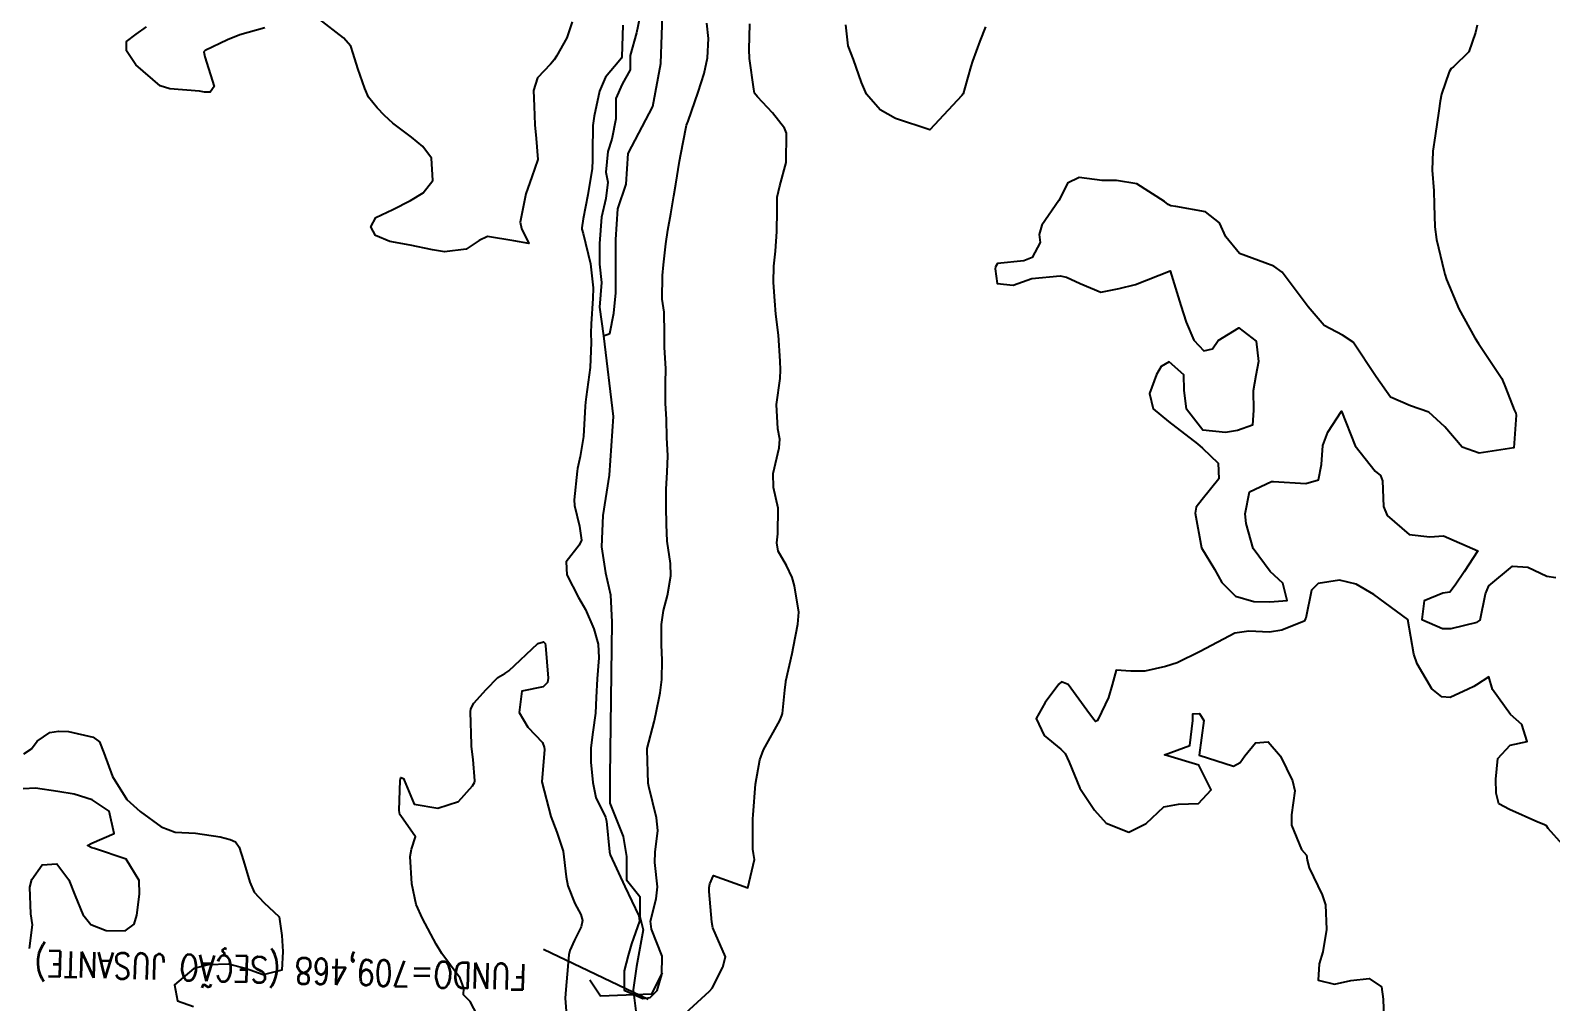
# Model space of a CAD drawing. Header units: metres. Extents: x 307586 to 320046, y 7427249 to 7434250.
# Drawn here: x 309579.9 to 309667.9, y 7432534.3 to 7432590.5 of the extents above; entities that cross this region are included whole.
import ezdxf

# ---------------------------------------------------------------- set-up
doc = ezdxf.new("R2010")
doc.units = ezdxf.units.M
doc.header["$MEASUREMENT"] = 0
doc.linetypes.add('CONTINUO', pattern=[0])
for name, color, linetype in [('Curvas de Nivel 1m', 11, 'Continuous'), ('Curvas de Nivel 5m', 15, 'Continuous'), ('Hidrografia', 140, 'Continuous'), ('Pontes_Viadutos_Tubos', 190, 'Continuous'), ('TEXTO', 45, 'Continuous')]:
    doc.layers.add(name, color=color, linetype=linetype)
doc.styles.add('ROMANS', font='romans', dxfattribs={"height": 0.2})

msp = doc.modelspace()

# ---------------------------------------------------------------- linework, layer by layer
at = {"layer": 'Curvas de Nivel 1m', "flags": 128}
for points, elevation in [([(309611.265, 7432591.018), (309610.968, 7432590.086), (309610.355, 7432589.027), (309610.226, 7432588.821), (309610.016, 7432588.553), (309609.27, 7432587.775), (309609.04, 7432587.044), (309609.071, 7432586.131), (309609.102, 7432585.043), (309609.187, 7432584.264), (309609.284, 7432583.04), (309608.942, 7432582.041), (309608.591, 7432581.05), (309608.269, 7432579.417), (309608.345, 7432579.053), (309608.762, 7432578.175), (309607.892, 7432578.339), (309606.375, 7432578.596), (309605.892, 7432578.355), (309605.126, 7432577.846), (309603.882, 7432577.7), (309603.183, 7432577.811), (309601.887, 7432578.08), (309600.727, 7432578.305), (309599.895, 7432578.644), (309599.61, 7432579.154), (309599.908, 7432579.686), (309600.897, 7432580.156), (309601.918, 7432580.674), (309602.638, 7432581.119), (309603.21, 7432581.835), (309603.135, 7432583.112), (309602.63, 7432583.79), (309601.965, 7432584.327), (309600.893, 7432585.141), (309600.418, 7432585.587), (309599.982, 7432586.04), (309599.478, 7432586.647), (309599.275, 7432587.161), (309598.867, 7432588.31), (309598.601, 7432589.171), (309598.457, 7432589.603), (309598.032, 7432590.084), (309596.591, 7432591.195)], 711), ([(309593.479, 7432590.67), (309592.033, 7432590.263), (309591.319, 7432589.968), (309590.024, 7432589.358), (309589.956, 7432589.271), (309590.019, 7432588.987), (309590.561, 7432587.264), (309590.314, 7432586.943), (309589.99, 7432586.947), (309589.707, 7432586.991), (309587.991, 7432587.137), (309587.436, 7432587.306), (309586.011, 7432588.518), (309585.484, 7432589.325), (309585.489, 7432589.865), (309586.033, 7432590.298), (309586.636, 7432590.715)], 711), ([(309617.356, 7432533.224), (309619.213, 7432534.912), (309619.375, 7432535.091), (309619.992, 7432536.299), (309620.139, 7432536.903), (309619.418, 7432538.583), (309619.349, 7432538.911), (309619.206, 7432540.679), (309619.205, 7432540.914), (309619.229, 7432541.13), (309619.454, 7432541.616), (309621.443, 7432540.89), (309621.825, 7432542.528), (309621.754, 7432542.886), (309621.718, 7432543.129), (309621.73, 7432544.886), (309621.737, 7432545.128), (309621.875, 7432546.885), (309622.121, 7432548.294), (309622.34, 7432548.878), (309623.278, 7432550.582), (309623.411, 7432550.862), (309623.441, 7432550.985), (309623.585, 7432552.339), (309623.628, 7432552.824), (309623.63, 7432552.86), (309624.008, 7432554.457), (309624.083, 7432554.855), (309624.329, 7432556.149), (309624.385, 7432556.852), (309624.135, 7432558.376), (309623.999, 7432558.857), (309623.67, 7432559.556), (309623.192, 7432560.382), (309623.122, 7432560.868), (309623.179, 7432561.38), (309623.181, 7432562.868), (309622.919, 7432564.066), (309622.897, 7432564.873), (309623.242, 7432566.361), (309623.284, 7432566.867), (309623.176, 7432567.454), (309623.091, 7432568.87), (309623.3, 7432570.37), (309623.332, 7432570.867), (309623.306, 7432571.372), (309623.212, 7432572.869), (309623.057, 7432574.084), (309622.989, 7432574.873), (309622.916, 7432575.927), (309622.948, 7432576.874), (309623.028, 7432577.73), (309623.116, 7432578.872), (309623.14, 7432580.097), (309623.136, 7432580.872), (309623.283, 7432581.519), (309623.66, 7432582.864), (309623.673, 7432584.568), (309623.554, 7432584.866), (309622.856, 7432585.751), (309621.991, 7432586.662), (309621.828, 7432586.892), (309621.783, 7432587.106), (309621.538, 7432588.895), (309621.516, 7432589.407), (309621.541, 7432590.895)], 711), ([(309635.188, 7432590.729), (309634.867, 7432589.9), (309634.429, 7432588.736), (309634.335, 7432588.42), (309634, 7432587.192), (309633.887, 7432586.849), (309633.819, 7432586.743), (309631.973, 7432584.77), (309629.979, 7432585.421), (309629.098, 7432585.917), (309628.311, 7432586.815), (309628.003, 7432587.503), (309627.541, 7432588.825), (309627.237, 7432589.622), (309627.1, 7432590.829)], 712), ([(309663.63, 7432590.814), (309663.543, 7432590.395), (309663.157, 7432589.273), (309662.273, 7432588.408), (309662.125, 7432588.306), (309662.019, 7432588.116), (309661.581, 7432586.833), (309661.494, 7432586.415), (309661.426, 7432585.854), (309661.215, 7432584.418), (309661.078, 7432583.533), (309661.042, 7432582.419), (309661.128, 7432581.225), (309661.149, 7432580.418), (309661.187, 7432579.141), (309661.291, 7432578.416), (309661.73, 7432576.557), (309661.77, 7432576.411), (309661.87, 7432576.095), (309662.583, 7432574.403), (309663.509, 7432572.72), (309663.715, 7432572.391), (309663.83, 7432572.225), (309665.061, 7432570.371), (309665.279, 7432569.849), (309665.785, 7432568.565), (309665.868, 7432568.359), (309665.887, 7432568.253), (309665.753, 7432566.36), (309663.75, 7432566.054), (309662.77, 7432566.4), (309661.77, 7432567.579), (309660.845, 7432568.419), (309659.787, 7432568.79), (309658.631, 7432569.287), (309657.803, 7432570.46), (309656.465, 7432572.474), (309655.837, 7432572.876), (309654.789, 7432573.443), (309653.853, 7432574.51), (309652.362, 7432576.525), (309651.878, 7432576.871), (309651.355, 7432577.062), (309649.889, 7432577.599), (309649.088, 7432578.562), (309648.732, 7432579.388), (309647.917, 7432580.023), (309646.202, 7432580.316), (309645.921, 7432580.363), (309645.761, 7432580.442), (309645.549, 7432580.606), (309643.938, 7432581.627), (309642.762, 7432581.82), (309641.941, 7432581.829), (309640.61, 7432581.997), (309639.938, 7432581.669), (309639.603, 7432581), (309639.432, 7432580.677), (309638.456, 7432579.24), (309638.293, 7432578.694), (309638.353, 7432578.236), (309637.883, 7432577.373), (309637.414, 7432577.171), (309635.877, 7432577.02), (309635.76, 7432576.836), (309635.749, 7432576.721), (309635.864, 7432575.863), (309636.797, 7432575.777), (309637.867, 7432576.157), (309639.506, 7432576.312), (309639.869, 7432576.236), (309640.663, 7432575.864), (309641.86, 7432575.362), (309642.929, 7432575.573), (309643.865, 7432575.817), (309645.873, 7432576.6), (309646.494, 7432574.594), (309646.802, 7432573.631), (309647.234, 7432572.586), (309647.824, 7432571.97), (309648.316, 7432572.082), (309648.65, 7432572.568), (309649.84, 7432573.302), (309650.846, 7432572.54), (309650.991, 7432571.363), (309650.838, 7432570.54), (309650.677, 7432569.659), (309650.703, 7432568.541), (309650.632, 7432567.679), (309649.765, 7432567.355), (309649.079, 7432567.244), (309647.765, 7432567.383), (309646.814, 7432568.59), (309646.687, 7432569.698), (309646.672, 7432570.591), (309645.814, 7432571.327), (309645.358, 7432571.058), (309645.079, 7432570.611), (309644.669, 7432569.495), (309644.889, 7432568.613), (309645.772, 7432567.873), (309647.458, 7432566.583), (309647.75, 7432566.332), (309648.647, 7432565.471), (309648.698, 7432564.566), (309647.721, 7432563.366), (309647.384, 7432562.915), (309647.325, 7432562.584), (309647.683, 7432560.58), (309648.433, 7432559.331), (309648.856, 7432558.562), (309649.651, 7432557.78), (309650.714, 7432557.472), (309651.647, 7432557.451), (309652.648, 7432557.519), (309652.403, 7432558.523), (309651.67, 7432559.192), (309650.668, 7432560.54), (309650.271, 7432561.978), (309650.207, 7432562.545), (309650.466, 7432563.802), (309651.732, 7432564.405), (309651.861, 7432564.4), (309653.731, 7432564.293), (309654.458, 7432564.499), (309654.636, 7432565.391), (309654.699, 7432566.496), (309654.991, 7432567.266), (309655.783, 7432568.48), (309656.588, 7432566.472), (309657.738, 7432565.011), (309658.038, 7432564.757), (309658.158, 7432564.454), (309658.222, 7432562.956), (309658.426, 7432562.449), (309659.697, 7432561.339), (309660.903, 7432561.21), (309661.696, 7432561.274), (309663.683, 7432560.39), (309662.892, 7432559.176), (309662.363, 7432558.403), (309662.061, 7432558.002), (309661.656, 7432557.948), (309660.563, 7432557.507), (309660.433, 7432556.422), (309661.628, 7432555.903), (309662.138, 7432555.895), (309663.632, 7432556.261), (309663.816, 7432556.387), (309664.122, 7432557.917), (309664.318, 7432558.38), (309665.674, 7432559.5), (309666.569, 7432559.456), (309667.669, 7432558.922), (309668.197, 7432558.861)], 711), ([(309668.571, 7432543.411), (309667.741, 7432544.336), (309667.643, 7432544.487), (309667.495, 7432544.565), (309667.141, 7432544.699), (309665.504, 7432545.422), (309664.897, 7432545.759), (309664.746, 7432546.372), (309664.72, 7432547.177), (309664.826, 7432548.371), (309665.551, 7432549.156), (309666.534, 7432549.369), (309666.231, 7432550.353), (309665.572, 7432550.935), (309664.53, 7432552.376), (309664.317, 7432553.096), (309663.595, 7432552.639), (309663.438, 7432552.548), (309663.118, 7432552.395), (309662.085, 7432551.905), (309661.586, 7432551.945), (309661.01, 7432552.416), (309660.176, 7432553.856), (309659.978, 7432554.426), (309659.633, 7432556.43), (309657.654, 7432557.875), (309656.629, 7432558.47), (309655.665, 7432558.704), (309654.435, 7432558.498), (309654.046, 7432558.115), (309653.719, 7432556.509), (309653.631, 7432556.329), (309652.344, 7432555.804), (309651.624, 7432555.685), (309650.428, 7432555.739), (309649.624, 7432555.624), (309647.613, 7432554.58), (309646.286, 7432553.914), (309645.604, 7432553.706), (309644.414, 7432553.431), (309643.601, 7432553.434), (309642.753, 7432553.487), (309642.526, 7432552.641), (309642.308, 7432551.916), (309641.704, 7432550.649), (309641.648, 7432550.563), (309641.562, 7432550.524), (309641.428, 7432550.651), (309641.044, 7432551.182), (309639.966, 7432552.666), (309639.594, 7432552.824), (309639.426, 7432552.673), (309638.646, 7432551.615), (309638.113, 7432550.692), (309638.582, 7432549.713), (309639.545, 7432548.916), (309639.8, 7432548.667), (309640.034, 7432548.166), (309640.654, 7432546.659), (309641.5, 7432545.384), (309642.171, 7432544.643), (309643.488, 7432544.115), (309644.482, 7432544.615), (309645.503, 7432545.586), (309646.352, 7432545.744), (309647.505, 7432545.767), (309648.252, 7432546.569), (309647.534, 7432548.002), (309645.543, 7432548.6), (309647.005, 7432549.129), (309647.183, 7432550.584), (309647.184, 7432550.969), (309647.569, 7432550.984), (309647.831, 7432550.576), (309647.543, 7432548.58), (309649.534, 7432547.941), (309649.929, 7432548.154), (309650.196, 7432548.543), (309650.81, 7432549.278), (309651.551, 7432549.345), (309652.254, 7432548.523), (309652.951, 7432547.086), (309653.082, 7432546.514), (309652.904, 7432545.111), (309652.886, 7432544.516), (309653.479, 7432543.116), (309653.759, 7432542.789), (309653.806, 7432542.505), (309653.913, 7432542.057), (309654.668, 7432540.492), (309654.858, 7432539.91), (309654.911, 7432538.488), (309654.707, 7432537.187), (309654.496, 7432536.493), (309654.444, 7432535.554), (309655.381, 7432535.326), (309656.322, 7432535.532), (309657.385, 7432535.642), (309658.096, 7432535.165), (309658.205, 7432534.448), (309658.243, 7432533.328)], 711), ([(309605.793, 7432533.511), (309605.365, 7432534.32), (309604.986, 7432534.7), (309604.996, 7432535.084), (309604.795, 7432535.669), (309603.733, 7432537.097), (309603.401, 7432537.637), (309602.608, 7432539.112), (309602.25, 7432539.936), (309601.986, 7432541.122), (309601.886, 7432542.705), (309601.971, 7432543.123), (309602.202, 7432543.841), (309601.49, 7432544.874), (309601.304, 7432545.132), (309601.257, 7432545.371), (309601.32, 7432547.132), (309601.358, 7432547.289), (309601.514, 7432547.221), (309601.546, 7432547.13), (309602.122, 7432545.743), (309603.497, 7432545.501), (309604.694, 7432545.895), (309605.51, 7432546.796), (309605.61, 7432546.981), (309605.634, 7432547.079), (309605.532, 7432548.324), (309605.447, 7432549.081), (309605.436, 7432549.189), (309605.393, 7432551.082), (309605.396, 7432551.252), (309605.57, 7432551.58), (309606.291, 7432552.365), (309606.966, 7432553.066), (309607.367, 7432553.291), (309607.597, 7432553.448), (309609.279, 7432555.035), (309609.614, 7432555.128), (309609.702, 7432555.029), (309609.73, 7432554.911), (309609.871, 7432553.027), (309609.843, 7432552.774), (309609.585, 7432552.535), (309608.351, 7432552.279), (309608.201, 7432551.05), (309608.7, 7432550.188), (309609.546, 7432549.302), (309609.651, 7432549.029), (309609.665, 7432548.904), (309609.513, 7432547.03), (309610.036, 7432545.025), (309610.384, 7432544.121), (309610.757, 7432543.017), (309610.929, 7432541.537), (309611.025, 7432541.014), (309611.433, 7432539.987), (309611.77, 7432539.349), (309611.871, 7432539.003), (309611.788, 7432538.633), (309611.406, 7432537.873), (309611.137, 7432537.273), (309611.079, 7432537.013), (309610.939, 7432535.453), (309610.903, 7432535.015), (309610.867, 7432534.514), (309610.976, 7432533.014)], 711), ([(309579.532, 7432548.64), (309579.977, 7432548.945), (309580.313, 7432549.382), (309581.045, 7432549.878), (309581.549, 7432549.965), (309582.133, 7432549.946), (309583.546, 7432549.606), (309583.927, 7432549.336), (309584.166, 7432548.702), (309584.665, 7432547.328), (309585.5, 7432546.003), (309586.274, 7432545.312), (309587.484, 7432544.415), (309588.303, 7432544.11), (309589.481, 7432544.058), (309590.892, 7432543.843), (309591.477, 7432543.693), (309591.793, 7432543.562), (309592.007, 7432543.242), (309592.247, 7432542.452), (309592.626, 7432541.232), (309592.862, 7432540.653), (309593.431, 7432540.049), (309594.307, 7432539.211), (309594.474, 7432538.142), (309594.53, 7432537.209), (309594.463, 7432536.129), (309593.379, 7432535.854), (309592.367, 7432536.219), (309591.385, 7432536.472), (309590.212, 7432536.435), (309589.382, 7432536.227), (309588.264, 7432535.287), (309588.435, 7432534.355), (309589.36, 7432534.024)], 711), ([(309579.876, 7432537.385), (309580.05, 7432538.747), (309579.939, 7432539.385), (309579.882, 7432540.942), (309580.006, 7432541.384), (309580.606, 7432542.228), (309581.457, 7432542.283), (309582.138, 7432541.36), (309582.511, 7432540.431), (309582.959, 7432539.347), (309583.414, 7432538.763), (309584.311, 7432538.429), (309585.409, 7432538.41), (309585.929, 7432538.801), (309586.072, 7432539.314), (309586.226, 7432540.522), (309586.208, 7432541.312), (309585.462, 7432542.559), (309583.63, 7432543.179), (309583.471, 7432543.2), (309583.223, 7432543.344), (309583.474, 7432543.477), (309584.768, 7432544.04), (309584.479, 7432545.33), (309583.499, 7432545.987), (309582.455, 7432546.308), (309581.504, 7432546.476), (309580.222, 7432546.666), (309579.505, 7432546.622)], 711)]:
    msp.add_lwpolyline(points, dxfattribs=dict(at, elevation=elevation))
at = {"layer": 'Curvas de Nivel 5m', "elevation": 710, "flags": 128}
msp.add_lwpolyline([(309614.201, 7432590.819), (309614.135, 7432588.979), (309614.112, 7432588.888), (309614.02, 7432588.79), (309613.193, 7432587.804), (309612.851, 7432586.997), (309612.533, 7432585.556), (309612.464, 7432585.003), (309612.444, 7432583.489), (309612.453, 7432583.003), (309612.429, 7432582.52), (309612.172, 7432581.006), (309611.909, 7432579.61), (309611.821, 7432579.094), (309611.828, 7432579.011), (309611.899, 7432578.766), (309612.326, 7432577.003), (309612.482, 7432575.623), (309612.468, 7432575.001), (309612.361, 7432573.525), (309612.358, 7432573.002), (309612.376, 7432572.45), (309612.306, 7432571.002), (309612.087, 7432569.307), (309612.046, 7432569.006), (309612.024, 7432568.762), (309611.923, 7432567.007), (309611.741, 7432565.861), (309611.578, 7432565.168), (309611.55, 7432565.012), (309611.385, 7432563.345), (309611.395, 7432563.013), (309611.695, 7432561.831), (309611.813, 7432561.008), (309611.68, 7432560.724), (309610.927, 7432559.76), (309610.968, 7432559.017), (309611.643, 7432557.7), (309612.038, 7432557.004), (309612.516, 7432555.891), (309612.779, 7432554.993), (309612.82, 7432554.206), (309612.708, 7432552.993), (309612.662, 7432551.908), (309612.624, 7432550.994), (309612.462, 7432549.907), (309612.346, 7432548.998), (309612.359, 7432548.169), (309612.458, 7432546.996), (309612.642, 7432546.131), (309613.193, 7432544.984), (309613.265, 7432544.758), (309613.429, 7432542.981), (309613.47, 7432542.812), (309614.325, 7432540.971), (309615.124, 7432539.265), (309615.16, 7432538.963), (309614.709, 7432537.661), (309614.514, 7432536.969), (309614.269, 7432536.087), (309614.276, 7432534.971), (309615.368, 7432534.49), (309615.776, 7432534.549), (309616.181, 7432534.952), (309616.458, 7432535.873), (309616.475, 7432536.949), (309615.868, 7432538.504), (309615.794, 7432538.956), (309616.133, 7432540.256), (309616.198, 7432540.952), (309616.054, 7432542.364), (309616.069, 7432542.954), (309616.232, 7432544.206), (309616.155, 7432544.953), (309615.706, 7432546.763), (309615.674, 7432546.958), (309615.613, 7432548.889), (309615.619, 7432548.959), (309616.02, 7432550.493), (309616.119, 7432550.954), (309616.354, 7432552.179), (309616.453, 7432552.951), (309616.481, 7432554.074), (309616.443, 7432554.952), (309616.437, 7432556.139), (309616.564, 7432556.951), (309616.781, 7432557.813), (309616.981, 7432558.947), (309616.951, 7432559.667), (309616.775, 7432560.949), (309616.73, 7432561.917), (309616.718, 7432562.95), (309616.703, 7432563.97), (309616.776, 7432564.95), (309616.805, 7432565.887), (309616.757, 7432566.95), (309616.719, 7432568), (309616.673, 7432568.951), (309616.671, 7432570.074), (309616.687, 7432570.951), (309616.609, 7432572.164), (309616.614, 7432572.952), (309616.586, 7432574.213), (309616.487, 7432574.954), (309616.491, 7432576.33), (309616.563, 7432576.953), (309616.684, 7432578.159), (309616.804, 7432578.951), (309616.971, 7432579.891), (309617.154, 7432580.948), (309617.266, 7432581.613), (309617.478, 7432582.945), (309617.552, 7432583.349), (309617.86, 7432584.941), (309617.881, 7432585.033), (309617.976, 7432585.265), (309618.561, 7432586.931), (309618.908, 7432588.028), (309619.098, 7432588.924), (309619.15, 7432590.039), (309619.066, 7432590.925)], dxfattribs=at)
at = {"layer": 'Hidrografia', "elevation": 712.36}
for points in [[(309615.34, 7432592.026), (309614.985, 7432590.369), (309614.63, 7432589.066), (309614.63, 7432588.238), (309614.156, 7432587.409), (309613.801, 7432586.58), (309613.801, 7432585.396), (309613.564, 7432584.213), (309613.327, 7432583.502), (309613.208, 7432582.318), (309613.327, 7432581.727), (309613.208, 7432580.779), (309612.972, 7432579.714), (309612.853, 7432578.175), (309612.853, 7432576.991), (309612.972, 7432575.926), (309612.853, 7432574.505), (309613.09, 7432572.848), (309613.445, 7432572.966), (309613.682, 7432574.15), (309613.801, 7432575.334), (309613.801, 7432577.11), (309613.801, 7432578.412), (309613.919, 7432580.188), (309614.393, 7432581.608), (309614.511, 7432583.384), (309615.933, 7432586.107), (309616.406, 7432588.593), (309616.525, 7432591.908)], [(309613.09, 7432572.848), (309613.646, 7432568.166), (309613.42, 7432564.775), (309613.043, 7432562.439), (309612.967, 7432560.631), (309613.193, 7432559.123), (309613.495, 7432557.842), (309613.57, 7432556.26), (309613.447, 7432547.333), (309613.447, 7432545.79), (309614.219, 7432543.861), (309614.411, 7432542.704), (309614.411, 7432541.354), (309615.183, 7432540.389), (309615.183, 7432539.232), (309615.376, 7432538.461), (309614.99, 7432536.339), (309614.797, 7432534.989), (309614.99, 7432533.446)]]:
    msp.add_lwpolyline(points, dxfattribs=at)
at = {"layer": 'Pontes_Viadutos_Tubos'}
msp.add_lwpolyline([(309612.29, 7432535.571), (309612.905, 7432534.649), (309615.878, 7432534.751), (309616.493, 7432535.981)], dxfattribs=at)
at = {"layer": 'TEXTO', "linetype": 'CONTINUO'}
msp.add_line((309615.658, 7432534.433, 709.467), (309609.602, 7432537.323), dxfattribs=at)

# ---------------------------------------------------------------- texts
at = {"layer": 'TEXTO', "extrusion": (9.3802e-05, -5.21261e-06, 1), "style": 'ROMANS', "width": 0.8}
msp.add_text('FUNDO=709,468 (SEÇÃO JUSANTE)', height=1.5, rotation=178.38911, dxfattribs=at).set_placement((309608.658, 7432536.476, -9.703))

doc.saveas('drawing.dxf')
